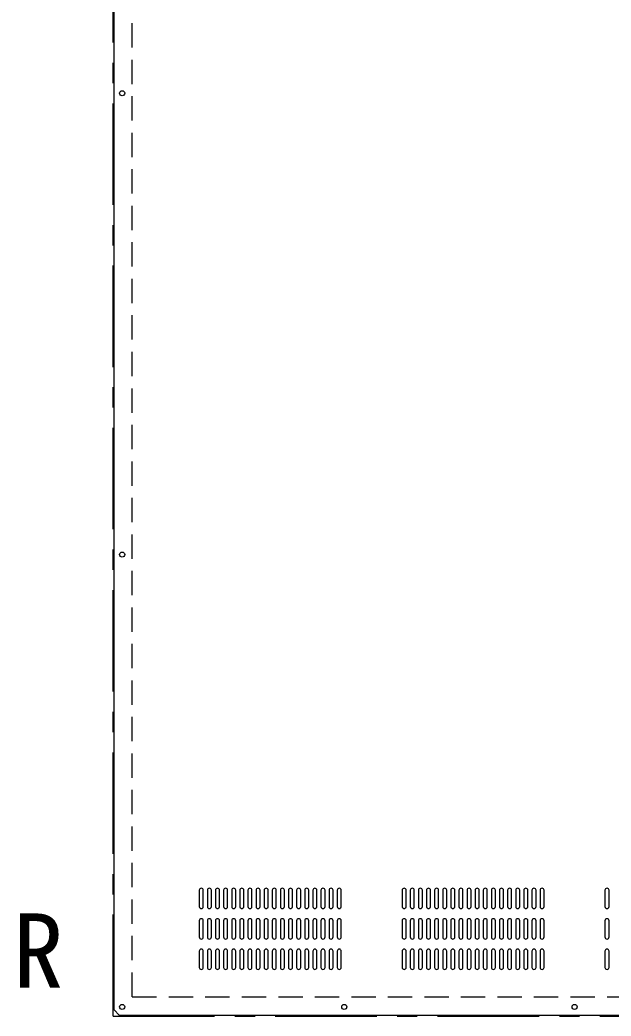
# Model space of a CAD drawing. Units: millimetres, scale not verified. Extents: x -3370 to 4101, y -5708 to 4129.
# Drawn here: x -3370 to -2788, y -5085 to -4103 of the extents above; entities that cross this region are included whole.
import ezdxf
from ezdxf.enums import TextEntityAlignment as Align

# ---------------------------------------------------------------- set-up
doc = ezdxf.new("R2010")
doc.units = ezdxf.units.MM
doc.header["$LTSCALE"] = 20
doc.linetypes.add('CHAIN1', pattern=[8, 5, -1, 1, -1])
doc.linetypes.add('DASHED1', pattern=[1.8, 1.2, -0.6])
doc.layers.add('0-0', color=7, linetype='Continuous')
doc.styles.add('ＭＳ ゴシック', font='')
doc.styles.get('ＭＳ ゴシック').set_extended_font_data('MS Gothic')

msp = doc.modelspace()

# ---------------------------------------------------------------- linework, layer by layer
at = {"layer": '0-0', "color": 4, "linetype": 'CHAIN1'}
for q in [(-3278.53, -3265.45), (4001.47, -5085.45)]:
    msp.add_line((-3278.53, -5085.45), q, dxfattribs=at)
at = {"layer": '0-0'}
for p, q in [((-3277.53, -5079.45), (-3277.53, -3271.45)), ((-3193.53, -4961.45), (-3193.53, -4977.45)), ((-3189.53, -4977.45), (-3189.53, -4961.45)), ((-3185.53, -4961.45), (-3185.53, -4977.45)), ((-3181.53, -4977.45), (-3181.53, -4961.45)), ((-3177.53, -4961.45), (-3177.53, -4977.45)), ((-3173.53, -4977.45), (-3173.53, -4961.45)), ((-3169.53, -4961.45), (-3169.53, -4977.45)), ((-3165.53, -4977.45), (-3165.53, -4961.45)), ((-3161.53, -4961.45), (-3161.53, -4977.45)), ((-3157.53, -4977.45), (-3157.53, -4961.45)), ((-3153.53, -4961.45), (-3153.53, -4977.45)), ((-3149.53, -4977.45), (-3149.53, -4961.45)), ((-3145.53, -4961.45), (-3145.53, -4977.45)), ((-3141.53, -4977.45), (-3141.53, -4961.45)), ((-3137.53, -4961.45), (-3137.53, -4977.45)), ((-3133.53, -4977.45), (-3133.53, -4961.45)), ((-3129.53, -4961.45), (-3129.53, -4977.45)), ((-3125.53, -4977.45), (-3125.53, -4961.45)), ((-3121.53, -4961.45), (-3121.53, -4977.45)), ((-3117.53, -4977.45), (-3117.53, -4961.45)), ((-3113.53, -4961.45), (-3113.53, -4977.45)), ((-3109.53, -4977.45), (-3109.53, -4961.45)), ((-3105.53, -4961.45), (-3105.53, -4977.45)), ((-3101.53, -4977.45), (-3101.53, -4961.45)), ((-3097.53, -4961.45), (-3097.53, -4977.45)), ((-3093.53, -4977.45), (-3093.53, -4961.45)), ((-3089.53, -4961.45), (-3089.53, -4977.45)), ((-3085.53, -4977.45), (-3085.53, -4961.45)), ((-3081.53, -4961.45), (-3081.53, -4977.45)), ((-3077.53, -4977.45), (-3077.53, -4961.45)), ((-3073.53, -4961.45), (-3073.53, -4977.45)), ((-3069.53, -4977.45), (-3069.53, -4961.45)), ((-3065.53, -4961.45), (-3065.53, -4977.45)), ((-3061.53, -4977.45), (-3061.53, -4961.45)), ((-3057.53, -4961.45), (-3057.53, -4977.45)), ((-3053.53, -4977.45), (-3053.53, -4961.45)), ((-2993.53, -4961.45), (-2993.53, -4977.45)), ((-2989.53, -4977.45), (-2989.53, -4961.45)), ((-2985.53, -4961.45), (-2985.53, -4977.45)), ((-2981.53, -4977.45), (-2981.53, -4961.45)), ((-2977.53, -4961.45), (-2977.53, -4977.45)), ((-2973.53, -4977.45), (-2973.53, -4961.45)), ((-2969.53, -4961.45), (-2969.53, -4977.45)), ((-2965.53, -4977.45), (-2965.53, -4961.45)), ((-2961.53, -4961.45), (-2961.53, -4977.45)), ((-2957.53, -4977.45), (-2957.53, -4961.45)), ((-2953.53, -4961.45), (-2953.53, -4977.45)), ((-2949.53, -4977.45), (-2949.53, -4961.45)), ((-2945.53, -4961.45), (-2945.53, -4977.45)), ((-2941.53, -4977.45), (-2941.53, -4961.45)), ((-2937.53, -4961.45), (-2937.53, -4977.45)), ((-2933.53, -4977.45), (-2933.53, -4961.45)), ((-2929.53, -4961.45), (-2929.53, -4977.45)), ((-2925.53, -4977.45), (-2925.53, -4961.45)), ((-2921.53, -4961.45), (-2921.53, -4977.45)), ((-2917.53, -4977.45), (-2917.53, -4961.45)), ((-2913.53, -4961.45), (-2913.53, -4977.45)), ((-2909.53, -4977.45), (-2909.53, -4961.45)), ((-2905.53, -4961.45), (-2905.53, -4977.45)), ((-2901.53, -4977.45), (-2901.53, -4961.45)), ((-2897.53, -4961.45), (-2897.53, -4977.45)), ((-2893.53, -4977.45), (-2893.53, -4961.45)), ((-2889.53, -4961.45), (-2889.53, -4977.45)), ((-2885.53, -4977.45), (-2885.53, -4961.45)), ((-2881.53, -4961.45), (-2881.53, -4977.45)), ((-2877.53, -4977.45), (-2877.53, -4961.45)), ((-2873.53, -4961.45), (-2873.53, -4977.45)), ((-2869.53, -4977.45), (-2869.53, -4961.45)), ((-2865.53, -4961.45), (-2865.53, -4977.45)), ((-2861.53, -4977.45), (-2861.53, -4961.45)), ((-2857.53, -4961.45), (-2857.53, -4977.45)), ((-2853.53, -4977.45), (-2853.53, -4961.45)), ((-2793.53, -4961.45), (-2793.53, -4977.45)), ((-2789.53, -4977.45), (-2789.53, -4961.45)), ((-3193.53, -4991.45), (-3193.53, -5007.45)), ((-3189.53, -5007.45), (-3189.53, -4991.45)), ((-3185.53, -4991.45), (-3185.53, -5007.45)), ((-3181.53, -5007.45), (-3181.53, -4991.45)), ((-3177.53, -4991.45), (-3177.53, -5007.45)), ((-3173.53, -5007.45), (-3173.53, -4991.45)), ((-3169.53, -4991.45), (-3169.53, -5007.45)), ((-3165.53, -5007.45), (-3165.53, -4991.45)), ((-3161.53, -4991.45), (-3161.53, -5007.45)), ((-3157.53, -5007.45), (-3157.53, -4991.45)), ((-3153.53, -4991.45), (-3153.53, -5007.45)), ((-3149.53, -5007.45), (-3149.53, -4991.45)), ((-3145.53, -4991.45), (-3145.53, -5007.45)), ((-3141.53, -5007.45), (-3141.53, -4991.45)), ((-3137.53, -4991.45), (-3137.53, -5007.45)), ((-3133.53, -5007.45), (-3133.53, -4991.45)), ((-3129.53, -4991.45), (-3129.53, -5007.45)), ((-3125.53, -5007.45), (-3125.53, -4991.45)), ((-3121.53, -4991.45), (-3121.53, -5007.45)), ((-3117.53, -5007.45), (-3117.53, -4991.45)), ((-3113.53, -4991.45), (-3113.53, -5007.45)), ((-3109.53, -5007.45), (-3109.53, -4991.45)), ((-3105.53, -4991.45), (-3105.53, -5007.45)), ((-3101.53, -5007.45), (-3101.53, -4991.45)), ((-3097.53, -4991.45), (-3097.53, -5007.45)), ((-3093.53, -5007.45), (-3093.53, -4991.45)), ((-3089.53, -4991.45), (-3089.53, -5007.45)), ((-3085.53, -5007.45), (-3085.53, -4991.45)), ((-3081.53, -4991.45), (-3081.53, -5007.45)), ((-3077.53, -5007.45), (-3077.53, -4991.45)), ((-3073.53, -4991.45), (-3073.53, -5007.45)), ((-3069.53, -5007.45), (-3069.53, -4991.45)), ((-3065.53, -4991.45), (-3065.53, -5007.45)), ((-3061.53, -5007.45), (-3061.53, -4991.45)), ((-3057.53, -4991.45), (-3057.53, -5007.45)), ((-3053.53, -5007.45), (-3053.53, -4991.45)), ((-2993.53, -4991.45), (-2993.53, -5007.45)), ((-2989.53, -5007.45), (-2989.53, -4991.45)), ((-2985.53, -4991.45), (-2985.53, -5007.45)), ((-2981.53, -5007.45), (-2981.53, -4991.45)), ((-2977.53, -4991.45), (-2977.53, -5007.45)), ((-2973.53, -5007.45), (-2973.53, -4991.45)), ((-2969.53, -4991.45), (-2969.53, -5007.45)), ((-2965.53, -5007.45), (-2965.53, -4991.45)), ((-2961.53, -4991.45), (-2961.53, -5007.45)), ((-2957.53, -5007.45), (-2957.53, -4991.45)), ((-2953.53, -4991.45), (-2953.53, -5007.45)), ((-2949.53, -5007.45), (-2949.53, -4991.45)), ((-2945.53, -4991.45), (-2945.53, -5007.45)), ((-2941.53, -5007.45), (-2941.53, -4991.45)), ((-2937.53, -4991.45), (-2937.53, -5007.45)), ((-2933.53, -5007.45), (-2933.53, -4991.45)), ((-2929.53, -4991.45), (-2929.53, -5007.45)), ((-2925.53, -5007.45), (-2925.53, -4991.45)), ((-2921.53, -4991.45), (-2921.53, -5007.45)), ((-2917.53, -5007.45), (-2917.53, -4991.45)), ((-2913.53, -4991.45), (-2913.53, -5007.45)), ((-2909.53, -5007.45), (-2909.53, -4991.45)), ((-2905.53, -4991.45), (-2905.53, -5007.45)), ((-2901.53, -5007.45), (-2901.53, -4991.45)), ((-2897.53, -4991.45), (-2897.53, -5007.45)), ((-2893.53, -5007.45), (-2893.53, -4991.45)), ((-2889.53, -4991.45), (-2889.53, -5007.45)), ((-2885.53, -5007.45), (-2885.53, -4991.45)), ((-2881.53, -4991.45), (-2881.53, -5007.45)), ((-2877.53, -5007.45), (-2877.53, -4991.45)), ((-2873.53, -4991.45), (-2873.53, -5007.45)), ((-2869.53, -5007.45), (-2869.53, -4991.45)), ((-2865.53, -4991.45), (-2865.53, -5007.45)), ((-2861.53, -5007.45), (-2861.53, -4991.45)), ((-2857.53, -4991.45), (-2857.53, -5007.45)), ((-2853.53, -5007.45), (-2853.53, -4991.45)), ((-2793.53, -4991.45), (-2793.53, -5007.45)), ((-2789.53, -5007.45), (-2789.53, -4991.45)), ((-3193.53, -5021.45), (-3193.53, -5037.45)), ((-3189.53, -5037.45), (-3189.53, -5021.45)), ((-3185.53, -5021.45), (-3185.53, -5037.45)), ((-3181.53, -5037.45), (-3181.53, -5021.45)), ((-3177.53, -5021.45), (-3177.53, -5037.45)), ((-3173.53, -5037.45), (-3173.53, -5021.45)), ((-3169.53, -5021.45), (-3169.53, -5037.45)), ((-3165.53, -5037.45), (-3165.53, -5021.45)), ((-3161.53, -5021.45), (-3161.53, -5037.45)), ((-3157.53, -5037.45), (-3157.53, -5021.45)), ((-3153.53, -5021.45), (-3153.53, -5037.45)), ((-3149.53, -5037.45), (-3149.53, -5021.45)), ((-3145.53, -5021.45), (-3145.53, -5037.45)), ((-3141.53, -5037.45), (-3141.53, -5021.45)), ((-3137.53, -5021.45), (-3137.53, -5037.45)), ((-3133.53, -5037.45), (-3133.53, -5021.45)), ((-3129.53, -5021.45), (-3129.53, -5037.45)), ((-3125.53, -5037.45), (-3125.53, -5021.45)), ((-3121.53, -5021.45), (-3121.53, -5037.45)), ((-3117.53, -5037.45), (-3117.53, -5021.45)), ((-3113.53, -5021.45), (-3113.53, -5037.45)), ((-3109.53, -5037.45), (-3109.53, -5021.45)), ((-3105.53, -5021.45), (-3105.53, -5037.45)), ((-3101.53, -5037.45), (-3101.53, -5021.45)), ((-3097.53, -5021.45), (-3097.53, -5037.45)), ((-3093.53, -5037.45), (-3093.53, -5021.45)), ((-3089.53, -5021.45), (-3089.53, -5037.45)), ((-3085.53, -5037.45), (-3085.53, -5021.45)), ((-3081.53, -5021.45), (-3081.53, -5037.45)), ((-3077.53, -5037.45), (-3077.53, -5021.45)), ((-3073.53, -5021.45), (-3073.53, -5037.45)), ((-3069.53, -5037.45), (-3069.53, -5021.45)), ((-3065.53, -5021.45), (-3065.53, -5037.45)), ((-3061.53, -5037.45), (-3061.53, -5021.45)), ((-3057.53, -5021.45), (-3057.53, -5037.45)), ((-3053.53, -5037.45), (-3053.53, -5021.45)), ((-2993.53, -5021.45), (-2993.53, -5037.45)), ((-2989.53, -5037.45), (-2989.53, -5021.45)), ((-2985.53, -5021.45), (-2985.53, -5037.45)), ((-2981.53, -5037.45), (-2981.53, -5021.45)), ((-2977.53, -5021.45), (-2977.53, -5037.45)), ((-2973.53, -5037.45), (-2973.53, -5021.45)), ((-2969.53, -5021.45), (-2969.53, -5037.45)), ((-2965.53, -5037.45), (-2965.53, -5021.45)), ((-2961.53, -5021.45), (-2961.53, -5037.45)), ((-2957.53, -5037.45), (-2957.53, -5021.45)), ((-2953.53, -5021.45), (-2953.53, -5037.45)), ((-2949.53, -5037.45), (-2949.53, -5021.45)), ((-2945.53, -5021.45), (-2945.53, -5037.45)), ((-2941.53, -5037.45), (-2941.53, -5021.45)), ((-2937.53, -5021.45), (-2937.53, -5037.45)), ((-2933.53, -5037.45), (-2933.53, -5021.45)), ((-2929.53, -5021.45), (-2929.53, -5037.45)), ((-2925.53, -5037.45), (-2925.53, -5021.45)), ((-2921.53, -5021.45), (-2921.53, -5037.45)), ((-2917.53, -5037.45), (-2917.53, -5021.45)), ((-2913.53, -5021.45), (-2913.53, -5037.45)), ((-2909.53, -5037.45), (-2909.53, -5021.45)), ((-2905.53, -5021.45), (-2905.53, -5037.45)), ((-2901.53, -5037.45), (-2901.53, -5021.45)), ((-2897.53, -5021.45), (-2897.53, -5037.45)), ((-2893.53, -5037.45), (-2893.53, -5021.45)), ((-2889.53, -5021.45), (-2889.53, -5037.45)), ((-2885.53, -5037.45), (-2885.53, -5021.45)), ((-2881.53, -5021.45), (-2881.53, -5037.45)), ((-2877.53, -5037.45), (-2877.53, -5021.45)), ((-2873.53, -5021.45), (-2873.53, -5037.45)), ((-2869.53, -5037.45), (-2869.53, -5021.45)), ((-2865.53, -5021.45), (-2865.53, -5037.45)), ((-2861.53, -5037.45), (-2861.53, -5021.45)), ((-2857.53, -5021.45), (-2857.53, -5037.45)), ((-2853.53, -5037.45), (-2853.53, -5021.45)), ((-2793.53, -5021.45), (-2793.53, -5037.45)), ((-2789.53, -5037.45), (-2789.53, -5021.45)), ((-3277.53, -5079.45), (-3272.53, -5084.45)), ((-3272.53, -5084.45), (-2355.53, -5084.45))]:
    msp.add_line(p, q, dxfattribs=at)
at = {"layer": '0-0', "linetype": 'DASHED1'}
for points in [[(-3259.53, -5066.45), (-3259.53, -3284.45), (3982.47, -3284.45)], [(-3259.53, -5066.45), (3982.47, -5066.45), (3982.47, -3284.45)]]:
    msp.add_lwpolyline(points, dxfattribs=at)
at = {"layer": '0-0'}
for centre in [(-3269.53, -4175.45), (-3269.53, -4630.45), (-3269.53, -5076.45), (-3050.53, -5076.45), (-2823.53, -5076.45)]:
    msp.add_circle(centre, 2.5, dxfattribs=at)
for centre, start, end in [((-3191.53, -4961.45), 0, 180), ((-3183.53, -4961.45), 0, 180), ((-3175.53, -4961.45), 0, 180), ((-3167.53, -4961.45), 0, 180), ((-3159.53, -4961.45), 0, 180), ((-3151.53, -4961.45), 0, 180), ((-3143.53, -4961.45), 0, 180), ((-3135.53, -4961.45), 0, 180), ((-3127.53, -4961.45), 0, 180), ((-3119.53, -4961.45), 0, 180), ((-3111.53, -4961.45), 0, 180), ((-3103.53, -4961.45), 0, 180), ((-3095.53, -4961.45), 0, 180), ((-3087.53, -4961.45), 0, 180), ((-3079.53, -4961.45), 0, 180), ((-3071.53, -4961.45), 0, 180), ((-3063.53, -4961.45), 0, 180), ((-3055.53, -4961.45), 0, 180), ((-2991.53, -4961.45), 0, 180), ((-2983.53, -4961.45), 0, 180), ((-2975.53, -4961.45), 0, 180), ((-2967.53, -4961.45), 0, 180), ((-2959.53, -4961.45), 0, 180), ((-2951.53, -4961.45), 0, 180), ((-2943.53, -4961.45), 0, 180), ((-2935.53, -4961.45), 0, 180), ((-2927.53, -4961.45), 0, 180), ((-2919.53, -4961.45), 0, 180), ((-2911.53, -4961.45), 0, 180), ((-2903.53, -4961.45), 0, 180), ((-2895.53, -4961.45), 0, 180), ((-2887.53, -4961.45), 0, 180), ((-2879.53, -4961.45), 0, 180), ((-2871.53, -4961.45), 0, 180), ((-2863.53, -4961.45), 0, 180), ((-2855.53, -4961.45), 0, 180), ((-2791.53, -4961.45), 0, 180), ((-3191.53, -4977.45), 180, 360), ((-3183.53, -4977.45), 180, 360), ((-3175.53, -4977.45), 180, 360), ((-3167.53, -4977.45), 180, 360), ((-3159.53, -4977.45), 180, 360), ((-3151.53, -4977.45), 180, 360), ((-3143.53, -4977.45), 180, 360), ((-3135.53, -4977.45), 180, 360), ((-3127.53, -4977.45), 180, 360), ((-3119.53, -4977.45), 180, 360), ((-3111.53, -4977.45), 180, 360), ((-3103.53, -4977.45), 180, 360), ((-3095.53, -4977.45), 180, 360), ((-3087.53, -4977.45), 180, 360), ((-3079.53, -4977.45), 180, 360), ((-3071.53, -4977.45), 180, 360), ((-3063.53, -4977.45), 180, 360), ((-3055.53, -4977.45), 180, 360), ((-2991.53, -4977.45), 180, 360), ((-2983.53, -4977.45), 180, 360), ((-2975.53, -4977.45), 180, 360), ((-2967.53, -4977.45), 180, 360), ((-2959.53, -4977.45), 180, 360), ((-2951.53, -4977.45), 180, 360), ((-2943.53, -4977.45), 180, 360), ((-2935.53, -4977.45), 180, 360), ((-2927.53, -4977.45), 180, 360), ((-2919.53, -4977.45), 180, 360), ((-2911.53, -4977.45), 180, 360), ((-2903.53, -4977.45), 180, 360), ((-2895.53, -4977.45), 180, 360), ((-2887.53, -4977.45), 180, 360), ((-2879.53, -4977.45), 180, 360), ((-2871.53, -4977.45), 180, 360), ((-2863.53, -4977.45), 180, 360), ((-2855.53, -4977.45), 180, 360), ((-2791.53, -4977.45), 180, 360), ((-3191.53, -4991.45), 0, 180), ((-3183.53, -4991.45), 0, 180), ((-3175.53, -4991.45), 0, 180), ((-3167.53, -4991.45), 0, 180), ((-3159.53, -4991.45), 0, 180), ((-3151.53, -4991.45), 0, 180), ((-3143.53, -4991.45), 0, 180), ((-3135.53, -4991.45), 0, 180), ((-3127.53, -4991.45), 0, 180), ((-3119.53, -4991.45), 0, 180), ((-3111.53, -4991.45), 0, 180), ((-3103.53, -4991.45), 0, 180), ((-3095.53, -4991.45), 0, 180), ((-3087.53, -4991.45), 0, 180), ((-3079.53, -4991.45), 0, 180), ((-3071.53, -4991.45), 0, 180), ((-3063.53, -4991.45), 0, 180), ((-3055.53, -4991.45), 0, 180), ((-2991.53, -4991.45), 0, 180), ((-2983.53, -4991.45), 0, 180), ((-2975.53, -4991.45), 0, 180), ((-2967.53, -4991.45), 0, 180), ((-2959.53, -4991.45), 0, 180), ((-2951.53, -4991.45), 0, 180), ((-2943.53, -4991.45), 0, 180), ((-2935.53, -4991.45), 0, 180), ((-2927.53, -4991.45), 0, 180), ((-2919.53, -4991.45), 0, 180), ((-2911.53, -4991.45), 0, 180), ((-2903.53, -4991.45), 0, 180), ((-2895.53, -4991.45), 0, 180), ((-2887.53, -4991.45), 0, 180), ((-2879.53, -4991.45), 0, 180), ((-2871.53, -4991.45), 0, 180), ((-2863.53, -4991.45), 0, 180), ((-2855.53, -4991.45), 0, 180), ((-2791.53, -4991.45), 0, 180), ((-3191.53, -5007.45), 180, 360), ((-3183.53, -5007.45), 180, 360), ((-3175.53, -5007.45), 180, 360), ((-3167.53, -5007.45), 180, 360), ((-3159.53, -5007.45), 180, 360), ((-3151.53, -5007.45), 180, 360), ((-3143.53, -5007.45), 180, 360), ((-3135.53, -5007.45), 180, 360), ((-3127.53, -5007.45), 180, 360), ((-3119.53, -5007.45), 180, 360), ((-3111.53, -5007.45), 180, 360), ((-3103.53, -5007.45), 180, 360), ((-3095.53, -5007.45), 180, 360), ((-3087.53, -5007.45), 180, 360), ((-3079.53, -5007.45), 180, 360), ((-3071.53, -5007.45), 180, 360), ((-3063.53, -5007.45), 180, 360), ((-3055.53, -5007.45), 180, 360), ((-2991.53, -5007.45), 180, 360), ((-2983.53, -5007.45), 180, 360), ((-2975.53, -5007.45), 180, 360), ((-2967.53, -5007.45), 180, 360), ((-2959.53, -5007.45), 180, 360), ((-2951.53, -5007.45), 180, 360), ((-2943.53, -5007.45), 180, 360), ((-2935.53, -5007.45), 180, 360), ((-2927.53, -5007.45), 180, 360), ((-2919.53, -5007.45), 180, 360), ((-2911.53, -5007.45), 180, 360), ((-2903.53, -5007.45), 180, 360), ((-2895.53, -5007.45), 180, 360), ((-2887.53, -5007.45), 180, 360), ((-2879.53, -5007.45), 180, 360), ((-2871.53, -5007.45), 180, 360), ((-2863.53, -5007.45), 180, 360), ((-2855.53, -5007.45), 180, 360), ((-2791.53, -5007.45), 180, 360), ((-3191.53, -5021.45), 0, 180), ((-3183.53, -5021.45), 0, 180), ((-3175.53, -5021.45), 0, 180), ((-3167.53, -5021.45), 0, 180), ((-3159.53, -5021.45), 0, 180), ((-3151.53, -5021.45), 0, 180), ((-3143.53, -5021.45), 0, 180), ((-3135.53, -5021.45), 0, 180), ((-3127.53, -5021.45), 0, 180), ((-3119.53, -5021.45), 0, 180), ((-3111.53, -5021.45), 0, 180), ((-3103.53, -5021.45), 0, 180), ((-3095.53, -5021.45), 0, 180), ((-3087.53, -5021.45), 0, 180), ((-3079.53, -5021.45), 0, 180), ((-3071.53, -5021.45), 0, 180), ((-3063.53, -5021.45), 0, 180), ((-3055.53, -5021.45), 0, 180), ((-2991.53, -5021.45), 0, 180), ((-2983.53, -5021.45), 0, 180), ((-2975.53, -5021.45), 0, 180), ((-2967.53, -5021.45), 0, 180), ((-2959.53, -5021.45), 0, 180), ((-2951.53, -5021.45), 0, 180), ((-2943.53, -5021.45), 0, 180), ((-2935.53, -5021.45), 0, 180), ((-2927.53, -5021.45), 0, 180), ((-2919.53, -5021.45), 0, 180), ((-2911.53, -5021.45), 0, 180), ((-2903.53, -5021.45), 0, 180), ((-2895.53, -5021.45), 0, 180), ((-2887.53, -5021.45), 0, 180), ((-2879.53, -5021.45), 0, 180), ((-2871.53, -5021.45), 0, 180), ((-2863.53, -5021.45), 0, 180), ((-2855.53, -5021.45), 0, 180), ((-2791.53, -5021.45), 0, 180), ((-3191.53, -5037.45), 180, 360), ((-3183.53, -5037.45), 180, 360), ((-3175.53, -5037.45), 180, 360), ((-3167.53, -5037.45), 180, 360), ((-3159.53, -5037.45), 180, 360), ((-3151.53, -5037.45), 180, 360), ((-3143.53, -5037.45), 180, 360), ((-3135.53, -5037.45), 180, 360), ((-3127.53, -5037.45), 180, 360), ((-3119.53, -5037.45), 180, 360), ((-3111.53, -5037.45), 180, 360), ((-3103.53, -5037.45), 180, 360), ((-3095.53, -5037.45), 180, 360), ((-3087.53, -5037.45), 180, 360), ((-3079.53, -5037.45), 180, 360), ((-3071.53, -5037.45), 180, 360), ((-3063.53, -5037.45), 180, 360), ((-3055.53, -5037.45), 180, 360), ((-2991.53, -5037.45), 180, 360), ((-2983.53, -5037.45), 180, 360), ((-2975.53, -5037.45), 180, 360), ((-2967.53, -5037.45), 180, 360), ((-2959.53, -5037.45), 180, 360), ((-2951.53, -5037.45), 180, 360), ((-2943.53, -5037.45), 180, 360), ((-2935.53, -5037.45), 180, 360), ((-2927.53, -5037.45), 180, 360), ((-2919.53, -5037.45), 180, 360), ((-2911.53, -5037.45), 180, 360), ((-2903.53, -5037.45), 180, 360), ((-2895.53, -5037.45), 180, 360), ((-2887.53, -5037.45), 180, 360), ((-2879.53, -5037.45), 180, 360), ((-2871.53, -5037.45), 180, 360), ((-2863.53, -5037.45), 180, 360), ((-2855.53, -5037.45), 180, 360), ((-2791.53, -5037.45), 180, 360)]:
    msp.add_arc(centre, 2, start, end, dxfattribs=at)

# ---------------------------------------------------------------- texts
at = {"layer": '0-0', "style": 'ＭＳ ゴシック'}
msp.add_text('R', height=73.31, dxfattribs=at).set_placement((-3377.27, -5079.48), align=Align.BOTTOM_LEFT)

doc.saveas('drawing.dxf')
